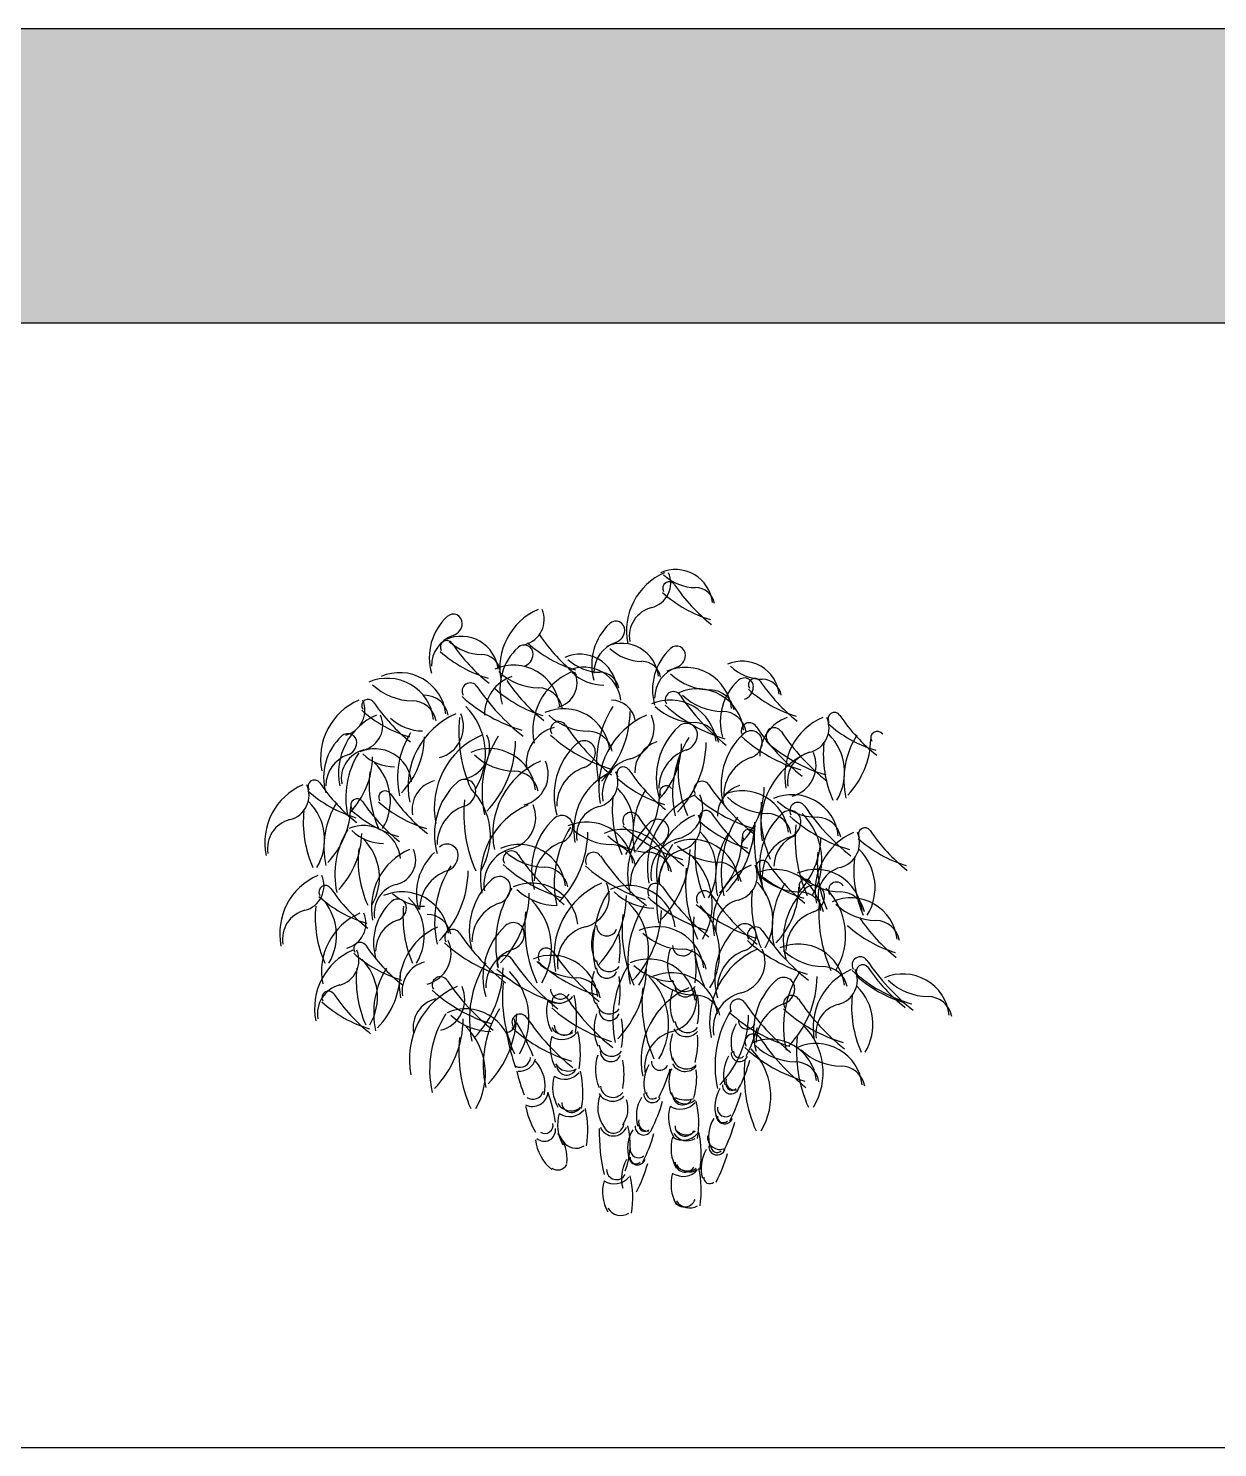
# Model space of a CAD drawing. Header units: millimetres. Extents: x 284148 to 331264, y 78716 to 101523.
# Drawn here: x 299432 to 303665, y 96471 to 101523 of the extents above; entities that cross this region are included whole.
import ezdxf

# ---------------------------------------------------------------- set-up
doc = ezdxf.new("R2010")
doc.units = ezdxf.units.MM
doc.layers.add('www.cad-blocks.net', color=7, linetype='Continuous')

# ---------------------------------------------------------------- blocks, each defined once
blk = doc.blocks.new('A$C1FC923AC')
for centre, radius, start, end in [((1510.8, 2080.7), 225.5, 113.4478, 191.4651), ((1352.7, 2251), 90.3, 284.2349, 23.917), ((1459.8, 2166.3), 132.4, 6.4858, 113.5896), ((1533.3, 2403), 168.6, 226.5965, 269.2158), ((1437.3, 2232.2), 23.1, 33.8751, 211.0267), ((1974.1, 2592.5), 623.4, 213.8751, 231.7071), ((1530.1, 2164.9), 69.6, 10.6264, 89.2158), ((1711.7, 2547.1), 444.8, 227.9752, 253.3475), ((783.8, 1984.4), 200.6, 132.7675, 195.8501), ((669.1, 2108.4), 31.7, 357.2328, 132.7675), ((1060.2, 1949.6), 225.5, 113.4478, 191.4651), ((902.1, 2119.9), 90.3, 284.2349, 23.917), ((1400.9, 2061.2), 105.6, 104.2349, 189.9139), ((653.5, 2109.1), 47.4, 288.9843, 357.2328), ((1362.1, 1959.5), 200.6, 132.7675, 195.8501), ((1247.4, 2083.5), 31.7, 357.2328, 132.7675), ((1231.8, 2084.3), 47.4, 288.9843, 357.2328), ((706.5, 1954.9), 115.7, 108.9843, 180.2486), ((646.1, 2023), 23.1, 33.8751, 211.0267), ((697, 1928.8), 132.4, 6.4858, 113.5896), ((770.5, 2165.5), 168.6, 226.5965, 269.2158), ((1182.9, 2383.4), 623.4, 213.8751, 231.7071), ((1035.7, 1874.5), 200.6, 132.7675, 195.8501), ((921, 1998.5), 31.7, 357.2328, 132.7675), ((1231.2, 2368.1), 444.8, 227.9752, 253.3475), ((1493.5, 2413.5), 623.4, 213.8751, 231.7071), ((1284.8, 1930.1), 115.7, 108.9843, 180.2486), ((1268.2, 1904), 132.4, 6.4858, 113.5896), ((1463.8, 1994.9), 31.7, 357.2328, 132.7675), ((920.5, 2338), 444.8, 227.9752, 253.3475), ((767.3, 1927.4), 69.6, 10.6264, 89.2158), ((905.4, 1999.2), 47.4, 288.9843, 357.2328), ((1119.2, 1865), 132.4, 6.4858, 113.5896), ((1192.7, 2101.7), 168.6, 226.5965, 269.2158), ((1341.7, 2140.7), 168.6, 226.5965, 269.2158), ((1338.5, 1902.6), 69.6, 10.6264, 89.2158), ((1578.5, 1870.9), 200.6, 132.7675, 195.8501), ((1448.2, 1995.7), 47.4, 288.9843, 357.2328), ((1697.5, 1840.2), 132.4, 6.4858, 113.5896), ((477.9, 1766.4), 165.5, 6.4858, 113.5896), ((883.4, 1792.8), 165.5, 6.4858, 113.5896), ((975.3, 2088.7), 210.7, 226.5965, 269.2158), ((1177.3, 1726.2), 225.5, 113.4478, 191.4651), ((1019.2, 1896.5), 90.3, 284.2349, 23.917), ((1133.4, 1818.9), 132.4, 6.4858, 113.5896), ((1206.9, 2055.6), 168.6, 226.5965, 269.2158), ((1189.5, 1863.6), 69.6, 10.6264, 89.2158), ((1501.2, 1841.4), 115.7, 108.9843, 180.2486), ((1495.1, 1785.1), 165.5, 6.4858, 113.5896), ((1587, 2080.9), 210.7, 226.5965, 269.2158), ((1771, 2076.9), 168.6, 226.5965, 269.2158), ((434.3, 1746.4), 165.5, 6.4858, 113.5896), ((526.1, 2042.2), 210.7, 226.5965, 269.2158), ((729.1, 1866.5), 28.9, 33.8751, 211.0267), ((1400.1, 2316.9), 779.2, 213.8751, 231.7071), ((924.4, 1781.3), 144.6, 108.9843, 180.2486), ((1115, 2205.6), 444.8, 227.9752, 253.3475), ((1377.4, 2251), 623.4, 213.8751, 231.7071), ((971.2, 1791), 86.9, 10.6264, 89.2158), ((1537.8, 1708.8), 165.5, 6.4858, 113.5896), ((1583, 1783.3), 86.9, 10.6264, 89.2158), ((1819.8, 1757.5), 200.6, 132.7675, 195.8501), ((1705.1, 1881.5), 31.7, 357.2328, 132.7675), ((1689.4, 1882.2), 47.4, 288.9843, 357.2328), ((2016.8, 2203.2), 444.8, 227.9752, 253.3475), ((1742.4, 1888.3), 23.1, 33.8751, 211.0267), ((2279.2, 2248.7), 623.4, 213.8751, 231.7071), ((1767.8, 1838.8), 69.6, 10.6264, 89.2158), ((422, 1627.2), 225.5, 113.4478, 191.4651), ((263.9, 1797.5), 90.3, 284.2349, 23.917), ((366.2, 1814.1), 23.1, 33.8751, 211.0267), ((903, 2174.5), 623.4, 213.8751, 231.7071), ((522.1, 1744.6), 86.9, 10.6264, 89.2158), ((565.7, 1764.6), 86.9, 10.6264, 89.2158), ((1072.1, 2260.1), 556, 227.9752, 253.3475), ((1230.9, 1746.9), 86.9, 10.6264, 89.2158), ((1440.2, 1668.9), 165.5, 6.4858, 113.5896), ((1452, 1835.5), 28.9, 33.8751, 211.0267), ((2123, 2285.9), 779.2, 213.8751, 231.7071), ((1629.7, 2004.7), 210.7, 226.5965, 269.2158), ((485.8, 1574.1), 225.5, 113.4478, 191.4651), ((640.6, 2129.1), 444.8, 227.9752, 253.3475), ((327.8, 1744.3), 90.3, 284.2349, 23.917), ((561.6, 1892.8), 168.6, 226.5965, 269.2158), ((789.9, 1526.5), 281.9, 113.4478, 191.4651), ((592.4, 1739.4), 112.8, 284.2349, 23.917), ((1187.8, 1720.9), 499.3, 174.142, 203.8171), ((544.6, 1642.9), 238.6, 328.7921, 45.0411), ((1061.5, 1638.1), 165.5, 6.4858, 113.5896), ((1153.4, 1933.9), 210.7, 226.5965, 269.2158), ((1550.5, 1613), 371.5, 147.6685, 192.508), ((1468.4, 1522.1), 281.9, 113.4478, 191.4651), ((930.4, 1800.3), 368.3, 316.2933, 359.0179), ((1270.9, 1734.9), 112.8, 284.2349, 23.917), ((1532.1, 1964.8), 210.7, 226.5965, 269.2158), ((1795, 2229.1), 556, 227.9752, 253.3475), ((1625.6, 1707), 86.9, 10.6264, 89.2158), ((1904.4, 1635.1), 144.6, 108.9843, 180.2486), ((2074, 1565.8), 225.5, 113.4478, 191.4651), ((1916, 1736.1), 90.3, 284.2349, 23.917), ((2025.4, 1766.9), 23.1, 33.8751, 211.0267), ((2562.2, 2127.2), 623.4, 213.8751, 231.7071), ((1060.6, 1608.4), 132, 104.2349, 189.9139), ((1044, 1729.1), 28.9, 33.8751, 211.0267), ((1715, 2179.6), 779.2, 213.8751, 231.7071), ((1149.3, 1636.3), 86.9, 10.6264, 89.2158), ((1641.9, 1556.7), 250.8, 132.7675, 195.8501), ((1498.5, 1711.7), 39.6, 357.2328, 132.7675), ((1528, 1667.2), 86.9, 10.6264, 89.2158), ((1722.5, 1724.7), 28.9, 33.8751, 211.0267), ((1729.1, 1685.1), 39.6, 357.2328, 132.7675), ((2393.5, 2175.1), 779.2, 213.8751, 231.7071), ((1811.2, 1707), 28.9, 33.8751, 211.0267), ((2482.2, 2157.4), 779.2, 213.8751, 231.7071), ((2299.8, 2081.8), 444.8, 227.9752, 253.3475), ((2178, 1699.5), 23.1, 33.8751, 211.0267), ((408.1, 1559.2), 200.6, 132.7675, 195.8501), ((293.5, 1683.2), 31.7, 357.2328, 132.7675), ((277.8, 1684), 47.4, 288.9843, 357.2328), ((767.9, 1558.2), 297.2, 147.6685, 192.508), ((271.8, 1708), 294.6, 316.2933, 359.0179), ((883.1, 1451.2), 281.9, 113.4478, 191.4651), ((685.5, 1664), 112.8, 284.2349, 23.917), ((1142.5, 1506.6), 371.5, 147.6685, 192.508), ((522.4, 1693.9), 368.3, 316.2933, 359.0179), ((1387, 2122.8), 556, 227.9752, 253.3475), ((1278.2, 1494.7), 250.8, 132.7675, 195.8501), ((1134.9, 1649.7), 39.6, 357.2328, 132.7675), ((1430.4, 1576.2), 115.7, 108.9843, 180.2486), ((1186.9, 1683.5), 294.6, 316.2933, 359.0179), ((1821, 1502.2), 371.5, 147.6685, 192.508), ((1200.9, 1689.5), 368.3, 316.2933, 359.0179), ((1478.9, 1712.6), 59.3, 288.9843, 357.2328), ((1872.5, 1530.1), 250.8, 132.7675, 195.8501), ((2065.5, 2118.3), 556, 227.9752, 253.3475), ((1709.5, 1686.1), 59.3, 288.9843, 357.2328), ((2154.2, 2100.6), 556, 227.9752, 253.3475), ((2385.2, 1639.7), 399.4, 174.142, 203.8171), ((1870.7, 1577.3), 190.9, 328.7921, 45.0411), ((2356.1, 1549.9), 297.2, 147.6685, 192.508), ((1860, 1699.7), 294.6, 316.2933, 359.0179), ((330.8, 1529.7), 115.7, 108.9843, 180.2486), ((375.9, 1554.5), 105.6, 104.2349, 189.9139), ((583.4, 1487.3), 297.2, 147.6685, 192.508), ((87.3, 1637.1), 294.6, 316.2933, 359.0179), ((388.7, 1528.5), 132.4, 6.4858, 113.5896), ((462.3, 1765.2), 168.6, 226.5965, 269.2158), ((797.2, 1496.1), 165.5, 6.4858, 113.5896), ((889.1, 1792), 210.7, 226.5965, 269.2158), ((1091.5, 1358.1), 281.9, 113.4478, 191.4651), ((893.9, 1571), 112.8, 284.2349, 23.917), ((1115.3, 1650.6), 59.3, 288.9843, 357.2328), ((1331.1, 1497.6), 132, 104.2349, 189.9139), ((1545.2, 1519.9), 144.6, 108.9843, 180.2486), ((1868.2, 1584.5), 399.4, 174.142, 203.8171), ((1775.8, 1493.3), 144.6, 108.9843, 180.2486), ((2045, 1389.1), 281.9, 113.4478, 191.4651), ((1964.1, 1546.2), 105.6, 104.2349, 189.9139), ((1847.4, 1602), 112.8, 284.2349, 23.917), ((768.6, 1538.1), 399.4, 174.142, 203.8171), ((254.1, 1475.7), 190.9, 328.7921, 45.0411), ((885, 1494.3), 86.9, 10.6264, 89.2158), ((1181.6, 1457.8), 144.6, 108.9843, 180.2486), ((1322.9, 1372.3), 225.5, 113.4478, 191.4651), ((1164.8, 1542.6), 90.3, 284.2349, 23.917), ((1274.3, 1573.4), 23.1, 33.8751, 211.0267), ((1811, 1933.8), 623.4, 213.8751, 231.7071), ((223.3, 1325.9), 225.5, 113.4478, 191.4651), ((65.2, 1496.2), 90.3, 284.2349, 23.917), ((174.7, 1527), 23.1, 33.8751, 211.0267), ((711.4, 1887.3), 623.4, 213.8751, 231.7071), ((627.8, 1444.6), 105.6, 104.2349, 189.9139), ((852.5, 1357.3), 250.8, 132.7675, 195.8501), ((709.1, 1512.3), 39.6, 357.2328, 132.7675), ((562.4, 1350.4), 238.6, 328.7921, 45.0411), ((1548.6, 1888.3), 444.8, 227.9752, 253.3475), ((1119.6, 1383.9), 190.9, 328.7921, 45.0411), ((1604.9, 1356.4), 297.2, 147.6685, 192.508), ((1426.8, 1506.1), 23.1, 33.8751, 211.0267), ((1554, 1516.4), 28.9, 33.8751, 211.0267), ((2225, 1966.9), 779.2, 213.8751, 231.7071), ((1724.7, 1421.4), 115.7, 108.9843, 180.2486), ((1481.2, 1528.8), 294.6, 316.2933, 359.0179), ((449, 1841.9), 444.8, 227.9752, 253.3475), ((20, 1337.5), 190.9, 328.7921, 45.0411), ((505.3, 1310), 297.2, 147.6685, 192.508), ((327.2, 1459.6), 23.1, 33.8751, 211.0267), ((864, 1820), 623.4, 213.8751, 231.7071), ((700.9, 1802.9), 444.8, 227.9752, 253.3475), ((426.6, 1488), 23.1, 33.8751, 211.0267), ((963.3, 1848.3), 623.4, 213.8751, 231.7071), ((1205.5, 1428.4), 499.3, 174.142, 203.8171), ((689.5, 1513.2), 59.3, 288.9843, 357.2328), ((1634.1, 1446.3), 399.4, 174.142, 203.8171), ((1108.9, 1506.3), 294.6, 316.2933, 359.0179), ((1641.4, 1238.5), 281.9, 113.4478, 191.4651), ((1443.8, 1451.3), 112.8, 284.2349, 23.917), ((1897, 1910.1), 556, 227.9752, 253.3475), ((1697.4, 1345.5), 165.5, 6.4858, 113.5896), ((1789.3, 1641.3), 210.7, 226.5965, 269.2158), ((2162.5, 1429.8), 399.4, 174.142, 203.8171), ((1874.8, 1332.2), 165.5, 6.4858, 113.5896), ((1966.7, 1628), 210.7, 226.5965, 269.2158), ((1895.5, 1441.1), 28.9, 33.8751, 211.0267), ((534.4, 1399.8), 399.4, 174.142, 203.8171), ((9.3, 1459.8), 294.6, 316.2933, 359.0179), ((601.6, 1774.6), 444.8, 227.9752, 253.3475), ((755.8, 1320.5), 144.6, 108.9843, 180.2486), ((1047.1, 1203), 281.9, 113.4478, 191.4651), ((849.6, 1415.9), 112.8, 284.2349, 23.917), ((1055, 1383.8), 39.6, 357.2328, 132.7675), ((1213, 1352.8), 105.6, 104.2349, 189.9139), ((1301.2, 1405.6), 28.9, 33.8751, 211.0267), ((1972.2, 1856.1), 779.2, 213.8751, 231.7071), ((1617.2, 1217.6), 225.5, 113.4478, 191.4651), ((1459.1, 1387.9), 90.3, 284.2349, 23.917), ((1568.5, 1418.7), 23.1, 33.8751, 211.0267), ((2105.3, 1779), 623.4, 213.8751, 231.7071), ((1993.9, 1218.6), 371.5, 147.6685, 192.508), ((2009.9, 1246.5), 250.8, 132.7675, 195.8501), ((1785.3, 1343.7), 86.9, 10.6264, 89.2158), ((1866.6, 1401.5), 39.6, 357.2328, 132.7675), ((2238.5, 1834.7), 556, 227.9752, 253.3475), ((1742, 1261.8), 238.6, 328.7921, 45.0411), ((2566.4, 1891.5), 779.2, 213.8751, 231.7071), ((1962.6, 1330.4), 86.9, 10.6264, 89.2158), ((113.4, 1306.4), 105.6, 104.2349, 189.9139), ((544.4, 1214.3), 297.2, 147.6685, 192.508), ((349.7, 1255.5), 132.4, 6.4858, 113.5896), ((423.2, 1492.2), 168.6, 226.5965, 269.2158), ((1198.4, 1228.8), 250.8, 132.7675, 195.8501), ((1399.7, 1183.2), 371.5, 147.6685, 192.508), ((779.6, 1370.5), 368.3, 316.2933, 359.0179), ((1035.4, 1384.7), 59.3, 288.9843, 357.2328), ((1143.1, 1234.7), 165.5, 6.4858, 113.5896), ((1235, 1530.5), 210.7, 226.5965, 269.2158), ((1271.7, 1208.1), 165.5, 6.4858, 113.5896), ((1644.2, 1799.3), 556, 227.9752, 253.3475), ((1539.9, 1215.5), 250.8, 132.7675, 195.8501), ((1396.5, 1370.5), 39.6, 357.2328, 132.7675), ((1376.9, 1371.4), 59.3, 288.9843, 357.2328), ((1842.9, 1733.6), 444.8, 227.9752, 253.3475), ((1413.8, 1229.1), 190.9, 328.7921, 45.0411), ((1373.9, 1405.9), 368.3, 316.2933, 359.0179), ((1721.1, 1351.3), 23.1, 33.8751, 211.0267), ((2238.8, 1339.8), 499.3, 174.142, 203.8171), ((1847, 1402.5), 59.3, 288.9843, 357.2328), ((2385.1, 1339.8), 499.3, 174.142, 203.8171), ((2133.8, 1356.8), 23.1, 33.8751, 211.0267), ((2670.6, 1717.1), 623.4, 213.8751, 231.7071), ((48.3, 1364.1), 294.6, 316.2933, 359.0179), ((215.1, 1202.7), 190.9, 328.7921, 45.0411), ((647, 1281.9), 39.6, 357.2328, 132.7675), ((903.6, 1154.9), 165.5, 6.4858, 113.5896), ((1101.8, 1191.9), 144.6, 108.9843, 180.2486), ((1363.6, 1503.9), 210.7, 226.5965, 269.2158), ((1230.9, 1232.9), 86.9, 10.6264, 89.2158), ((1443.2, 1178.7), 144.6, 108.9843, 180.2486), ((1504, 1214), 132, 104.2349, 189.9139), ((1763.3, 1121.1), 371.5, 147.6685, 192.508), ((1520.1, 1172.6), 165.5, 6.4858, 113.5896), ((1611.9, 1468.5), 210.7, 226.5965, 269.2158), ((1928.3, 1291.5), 399.4, 174.142, 203.8171), ((1899.2, 1201.7), 297.2, 147.6685, 192.508), ((1403.1, 1351.5), 294.6, 316.2933, 359.0179), ((1913.3, 1209.7), 144.6, 108.9843, 180.2486), ((1926, 1243.4), 115.7, 108.9843, 180.2486), ((1682.5, 1350.8), 294.6, 316.2933, 359.0179), ((2182.4, 1155.7), 225.5, 113.4478, 191.4651), ((2024.4, 1326), 90.3, 284.2349, 23.917), ((2408.2, 1671.7), 444.8, 227.9752, 253.3475), ((729.6, 1265.1), 399.4, 174.142, 203.8171), ((602.9, 1095.5), 225.5, 113.4478, 191.4651), ((444.9, 1265.8), 90.3, 284.2349, 23.917), ((738.1, 1144.5), 200.6, 132.7675, 195.8501), ((627.4, 1282.8), 59.3, 288.9843, 357.2328), ((909.8, 1178.6), 132, 104.2349, 189.9139), ((875.5, 1268.3), 28.9, 33.8751, 211.0267), ((995.5, 1450.8), 210.7, 226.5965, 269.2158), ((1546.5, 1718.7), 779.2, 213.8751, 231.7071), ((1168.2, 1263.8), 28.9, 33.8751, 211.0267), ((1839.2, 1714.3), 779.2, 213.8751, 231.7071), ((1359.5, 1206.3), 86.9, 10.6264, 89.2158), ((1507.3, 1198), 105.6, 104.2349, 189.9139), ((1143.3, 1308.4), 368.3, 316.2933, 359.0179), ((1351.8, 1106.7), 238.6, 328.7921, 45.0411), ((1769.9, 1240.7), 23.1, 33.8751, 211.0267), ((2363.8, 1251.8), 399.4, 174.142, 203.8171), ((2493.6, 1229.6), 399.4, 174.142, 203.8171), ((1979.1, 1167.2), 190.9, 328.7921, 45.0411), ((693.8, 1090), 144.6, 108.9843, 180.2486), ((974, 1045.8), 371.5, 147.6685, 192.508), ((353.9, 1233.1), 368.3, 316.2933, 359.0179), ((1218.5, 1661.9), 556, 227.9752, 253.3475), ((991.4, 1153.1), 86.9, 10.6264, 89.2158), ((1511.2, 1657.5), 556, 227.9752, 253.3475), ((1994.9, 1184.7), 499.3, 174.142, 203.8171), ((1818.5, 1039.6), 225.5, 113.4478, 191.4651), ((1607.9, 1170.9), 86.9, 10.6264, 89.2158), ((1660.4, 1209.9), 90.3, 284.2349, 23.917), ((1812.7, 1066.3), 165.5, 6.4858, 113.5896), ((2044.2, 1555.6), 444.8, 227.9752, 253.3475), ((2306.6, 1601), 623.4, 213.8751, 231.7071), ((1959.1, 1066.3), 165.5, 6.4858, 113.5896), ((2072.6, 1136.1), 105.6, 104.2349, 189.9139), ((276.5, 1003.3), 225.5, 113.4478, 191.4651), ((118.5, 1173.6), 90.3, 284.2349, 23.917), ((213.7, 1151.2), 23.1, 33.8751, 211.0267), ((750.5, 1511.6), 623.4, 213.8751, 231.7071), ((493, 1075.9), 105.6, 104.2349, 189.9139), ((976.6, 1011.7), 250.8, 132.7675, 195.8501), ((833.3, 1166.6), 39.6, 357.2328, 132.7675), ((1191.3, 966), 371.5, 147.6685, 192.508), ((813.7, 1167.6), 59.3, 288.9843, 357.2328), ((948, 1017.5), 165.5, 6.4858, 113.5896), ((1308.8, 923.9), 281.9, 113.4478, 191.4651), ((1111.2, 1136.7), 112.8, 284.2349, 23.917), ((1293.9, 1008.7), 165.5, 6.4858, 113.5896), ((1389.9, 1153), 28.9, 33.8751, 211.0267), ((2060.9, 1603.5), 779.2, 213.8751, 231.7071), ((1615.2, 1051.2), 190.9, 328.7921, 45.0411), ((1904.6, 1362.1), 210.7, 226.5965, 269.2158), ((2100.5, 1023.7), 297.2, 147.6685, 192.508), ((1604.5, 1173.6), 294.6, 316.2933, 359.0179), ((2094.2, 980.6), 250.8, 132.7675, 195.8501), ((1922.4, 1173.3), 23.1, 33.8751, 211.0267), ((2051, 1362.1), 210.7, 226.5965, 269.2158), ((1950.8, 1135.6), 39.6, 357.2328, 132.7675), ((1826.3, 995.9), 238.6, 328.7921, 45.0411), ((2033, 1157.5), 28.9, 33.8751, 211.0267), ((488.1, 1466.1), 444.8, 227.9752, 253.3475), ((62.5, 997.1), 190.9, 328.7921, 45.0411), ((585.5, 970.7), 200.6, 132.7675, 195.8501), ((486.8, 986.5), 165.5, 6.4858, 113.5896), ((470.8, 1094.7), 31.7, 357.2328, 132.7675), ((568.7, 1268.9), 168.6, 226.5965, 269.2158), ((374.7, 997.1), 190.9, 328.7921, 45.0411), ((880, 974.8), 144.6, 108.9843, 180.2486), ((571.2, 1153.3), 368.3, 316.2933, 359.0179), ((1039.9, 1313.4), 210.7, 226.5965, 269.2158), ((779.7, 951.6), 238.6, 328.7921, 45.0411), ((1537.2, 957.2), 371.5, 147.6685, 192.508), ((917.1, 1144.5), 368.3, 316.2933, 359.0179), ((1385.8, 1304.5), 210.7, 226.5965, 269.2158), ((1125.6, 942.7), 238.6, 328.7921, 45.0411), ((1732.9, 1546.7), 556, 227.9752, 253.3475), ((1562.9, 1126.5), 28.9, 33.8751, 211.0267), ((2233.8, 1576.9), 779.2, 213.8751, 231.7071), ((1708.6, 1020.1), 105.6, 104.2349, 189.9139), ((2129.7, 1113.6), 399.4, 174.142, 203.8171), ((1900.6, 1064.5), 86.9, 10.6264, 89.2158), ((1931.3, 1136.6), 59.3, 288.9843, 357.2328), ((2469.4, 1073.9), 499.3, 174.142, 203.8171), ((2083.7, 964.9), 165.5, 6.4858, 113.5896), ((2046.9, 1064.5), 86.9, 10.6264, 89.2158), ((166.6, 983.8), 105.6, 104.2349, 189.9139), ((577, 1059.5), 399.4, 174.142, 203.8171), ((425.5, 868.6), 225.5, 113.4478, 191.4651), ((267.5, 1038.9), 90.3, 284.2349, 23.917), ((455.2, 1095.5), 47.4, 288.9843, 357.2328), ((889.2, 1059.5), 399.4, 174.142, 203.8171), ((574.6, 984.7), 86.9, 10.6264, 89.2158), ((1422.8, 1029.6), 499.3, 174.142, 203.8171), ((1768.7, 1020.7), 499.3, 174.142, 203.8171), ((1661.3, 904), 371.5, 147.6685, 192.508), ((1041.3, 1091.3), 368.3, 316.2933, 359.0179), ((2021.5, 1011.9), 499.3, 174.142, 203.8171), ((1905.9, 1520.1), 556, 227.9752, 253.3475), ((1378.4, 933.9), 238.6, 328.7921, 45.0411), ((1997.6, 943.8), 144.6, 108.9843, 180.2486), ((2175.6, 1260.7), 210.7, 226.5965, 269.2158), ((508.2, 941.3), 115.7, 108.9843, 180.2486), ((702.2, 819), 225.5, 113.4478, 191.4651), ((667.1, 989.1), 28.9, 33.8751, 211.0267), ((1025.4, 847.7), 250.8, 132.7675, 195.8501), ((882.1, 1002.7), 39.6, 357.2328, 132.7675), ((1171.4, 899.4), 132, 104.2349, 189.9139), ((1317.5, 966.5), 156.4, 160.5731, 203.8357), ((1215.6, 1031.6), 36.7, 179.7328, 339.0441), ((1395.9, 862.4), 165.5, 6.4858, 113.5896), ((1850.3, 843.3), 250.8, 132.7675, 195.8501), ((1706.9, 998.3), 39.6, 357.2328, 132.7675), ((1744.7, 998), 28.9, 33.8751, 211.0267), ((2415.7, 1448.4), 779.2, 213.8751, 231.7071), ((2369.5, 1362.2), 444.8, 227.9752, 253.3475), ((2631.9, 1407.6), 623.4, 213.8751, 231.7071), ((2171.5, 963.1), 86.9, 10.6264, 89.2158), ((337.9, 949.1), 23.1, 33.8751, 211.0267), ((874.6, 1309.5), 623.4, 213.8751, 231.7071), ((548, 932.9), 112.8, 284.2349, 23.917), ((1010, 1382.8), 556, 227.9752, 253.3475), ((1338, 1439.5), 779.2, 213.8751, 231.7071), ((862.5, 1003.6), 59.3, 288.9843, 357.2328), ((973.1, 949.8), 290.1, 349.8827, 10.1173), ((1487.8, 1158.3), 210.7, 226.5965, 269.2158), ((1486.1, 960.7), 36.7, 179.7328, 339.0441), ((1687.3, 999.2), 59.3, 288.9843, 357.2328), ((2087.7, 1391.6), 556, 227.9752, 253.3475), ((1897, 800.4), 165.5, 6.4858, 113.5896), ((400.7, 737.4), 225.5, 113.4478, 191.4651), ((242.6, 907.7), 90.3, 284.2349, 23.917), ((612.2, 1264.1), 444.8, 227.9752, 253.3475), ((208, 777.3), 190.9, 328.7921, 45.0411), ((928.8, 810.9), 144.6, 108.9843, 180.2486), ((853.3, 896), 28.9, 33.8751, 211.0267), ((1524.3, 1346.5), 779.2, 213.8751, 231.7071), ((1018.9, 760.5), 165.5, 6.4858, 113.5896), ((999.7, 922.6), 28.9, 33.8751, 211.0267), ((1670.6, 1373.1), 779.2, 213.8751, 231.7071), ((1364.8, 747.2), 165.5, 6.4858, 113.5896), ((1588, 895.6), 156.4, 160.5731, 203.8357), ((1483.7, 860.7), 86.9, 10.6264, 89.2158), ((1243.6, 878.9), 290.1, 349.8827, 10.1173), ((1863.1, 689), 281.9, 113.4478, 191.4651), ((1753.7, 806.4), 144.6, 108.9843, 180.2486), ((1665.6, 901.9), 112.8, 284.2349, 23.917), ((1988.9, 1096.3), 210.7, 226.5965, 269.2158), ((2117.2, 891.6), 28.9, 33.8751, 211.0267), ((722.5, 839.7), 399.4, 174.142, 203.8171), ((682.7, 721.5), 297.2, 147.6685, 192.508), ((186.7, 871.4), 294.6, 316.2933, 359.0179), ((592.3, 799.4), 105.6, 104.2349, 189.9139), ((1098.1, 700.2), 371.5, 147.6685, 192.508), ((478.1, 887.4), 368.3, 316.2933, 359.0179), ((1196.3, 1289.7), 556, 227.9752, 253.3475), ((699.9, 699), 238.6, 328.7921, 45.0411), ((1110.8, 1056.4), 210.7, 226.5965, 269.2158), ((1342.6, 1316.3), 556, 227.9752, 253.3475), ((1317.5, 815.8), 156.4, 160.5731, 203.8357), ((1223.2, 912.4), 44.5, 185.9752, 322.9996), ((1215.6, 881), 36.7, 179.7328, 339.0441), ((1608.1, 695.7), 371.5, 147.6685, 192.508), ((988.1, 883), 368.3, 316.2933, 359.0179), ((1456.7, 1043.1), 210.7, 226.5965, 269.2158), ((1444.7, 698.5), 165.5, 6.4858, 113.5896), ((2215.7, 669.1), 371.5, 147.6685, 192.508), ((2174.7, 668.2), 225.5, 113.4478, 191.4651), ((1984.8, 798.6), 86.9, 10.6264, 89.2158), ((2016.7, 838.5), 90.3, 284.2349, 23.917), ((2460.2, 1285.3), 556, 227.9752, 253.3475), ((2126.1, 869.3), 23.1, 33.8751, 211.0267), ((2788.2, 1342), 779.2, 213.8751, 231.7071), ((2662.9, 1229.6), 623.4, 213.8751, 231.7071), ((2269.5, 694.1), 165.5, 6.4858, 113.5896), ((290.8, 717.9), 105.6, 104.2349, 189.9139), ((794.4, 556.1), 281.9, 113.4478, 191.4651), ((622.7, 820.7), 28.9, 33.8751, 211.0267), ((596.8, 768.9), 112.8, 284.2349, 23.917), ((1293.7, 1271.1), 779.2, 213.8751, 231.7071), ((1343, 777), 499.3, 174.142, 203.8171), ((1106.7, 758.7), 86.9, 10.6264, 89.2158), ((973.1, 799.2), 290.1, 349.8827, 10.1173), ((1619.2, 551.6), 281.9, 113.4478, 191.4651), ((1839.7, 759.3), 499.3, 174.142, 203.8171), ((1196.6, 681.3), 238.6, 328.7921, 45.0411), ((1536.5, 994.3), 210.7, 226.5965, 269.2158), ((1493.7, 841.5), 44.5, 185.9752, 322.9996), ((1421.7, 764.5), 112.8, 284.2349, 23.917), ((1495, 814.5), 36.7, 179.7328, 339.0441), ((1987.8, 652.7), 250.8, 132.7675, 195.8501), ((1844.4, 807.7), 39.6, 357.2328, 132.7675), ((1595.6, 856.4), 368.3, 316.2933, 359.0179), ((2400.5, 1184.2), 444.8, 227.9752, 253.3475), ((1971.4, 679.7), 190.9, 328.7921, 45.0411), ((2361.4, 989.9), 210.7, 226.5965, 269.2158), ((498.7, 1090.4), 444.8, 227.9752, 253.3475), ((224.3, 775.4), 23.1, 33.8751, 211.0267), ((761.1, 1135.8), 623.4, 213.8751, 231.7071), ((631.4, 668.3), 105.6, 104.2349, 189.9139), ((965.7, 1214.4), 556, 227.9752, 253.3475), ((1144, 726.3), 143.7, 163.9977, 209.6984), ((1042.8, 822.8), 67.8, 237.0837, 319.9648), ((1050.4, 805.6), 35.6, 179.7406, 330.4189), ((1048.4, 758.7), 28.9, 33.8751, 211.0267), ((1719.4, 1209.1), 779.2, 213.8751, 231.7071), ((763, 705.9), 344.9, 350.7934, 13.0278), ((1596.9, 749.4), 156.4, 160.5731, 203.8357), ((1532.5, 696.7), 86.9, 10.6264, 89.2158), ((1252.5, 732.7), 290.1, 349.8827, 10.1173), ((1725.8, 664.6), 132, 104.2349, 189.9139), ((1682.6, 740.9), 28.9, 33.8751, 211.0267), ((1824.8, 808.7), 59.3, 288.9843, 357.2328), ((1873.3, 754.2), 28.9, 33.8751, 211.0267), ((2544.3, 1204.7), 779.2, 213.8751, 231.7071), ((2485.9, 742.1), 399.4, 174.142, 203.8171), ((2357.3, 692.3), 86.9, 10.6264, 89.2158), ((956.2, 518.5), 371.5, 147.6685, 192.508), ((712.9, 570), 165.5, 6.4858, 113.5896), ((804.8, 865.8), 210.7, 226.5965, 269.2158), ((1146.9, 536.2), 371.5, 147.6685, 192.508), ((526.8, 723.5), 368.3, 316.2933, 359.0179), ((906.5, 687.8), 28.9, 33.8751, 211.0267), ((1391.4, 1152.3), 556, 227.9752, 253.3475), ((1326.4, 665.2), 156.4, 160.5731, 203.8357), ((1223.2, 761.7), 44.5, 185.9752, 322.9996), ((1224.4, 730.3), 36.7, 179.7328, 339.0441), ((1971.8, 531.8), 371.5, 147.6685, 192.508), ((1351.7, 719.1), 368.3, 316.2933, 359.0179), ((2025.6, 1134.6), 556, 227.9752, 253.3475), ((2353.6, 1191.4), 779.2, 213.8751, 231.7071), ((1891.1, 615.9), 144.6, 108.9843, 180.2486), ((2216.3, 1147.9), 556, 227.9752, 253.3475), ((2064.8, 648.7), 105.6, 104.2349, 189.9139), ((336.2, 705.8), 368.3, 316.2933, 359.0179), ((544.6, 504), 238.6, 328.7921, 45.0411), ((853.1, 685.9), 35.8, 280.4558, 22.2855), ((1249.5, 1081.4), 556, 227.9752, 253.3475), ((254.2, 303.6), 746.3, 20.6227, 30.8322), ((1577.5, 1138.2), 779.2, 213.8751, 231.7071), ((1065.8, 697.3), 54.8, 211.7954, 301.7435), ((1063.7, 677.1), 35.6, 179.7406, 330.4189), ((982, 648.5), 290.1, 349.8827, 10.1173), ((1498.9, 687.1), 50.6, 207.1784, 320.813), ((1502.5, 695.2), 44.5, 185.9752, 322.9996), ((1787.7, 615.3), 130.4, 149.3483, 195.7775), ((1714.3, 692.9), 30, 176.0267, 338.0036), ((1247.2, 806.9), 522.5, 332.6019, 344.6266), ((1746.5, 508.5), 238.6, 328.7921, 45.0411), ((1187.8, 582), 499.3, 174.142, 203.8171), ((1676.6, 800.2), 832.3, 190.9689, 199.1905), ((1157.3, 597.8), 143.7, 163.9977, 209.6984), ((1056.1, 694.3), 67.8, 237.0837, 319.9648), ((776.3, 577.4), 344.9, 350.7934, 13.0278), ((1232, 611), 44.5, 185.9752, 322.9996), ((1481.9, 527.2), 132, 104.2349, 189.9139), ((1566.7, 599.7), 126.2, 158.3688, 201.6312), ((1290.1, 615.3), 249.4, 343.483, 6.1201), ((1735.8, 616.9), 28.9, 33.8751, 211.0267), ((1797.2, 461.9), 165.5, 6.4858, 113.5896), ((2406.8, 1067.3), 779.2, 213.8751, 231.7071), ((2389.6, 586.5), 499.3, 174.142, 203.8171), ((1959.8, 446.4), 165.5, 6.4858, 113.5896), ((906.2, 565.6), 37.9, 245.7958, 354.678), ((903.3, 573.7), 60.5, 266.4334, 344.5996), ((1330.8, 518.9), 156.4, 160.5731, 203.8357), ((1228.9, 584.1), 36.7, 179.7328, 339.0441), ((1498.7, 571.5), 50.2, 190.8227, 314.1518), ((1761.1, 500), 130.4, 149.3483, 195.7775), ((1687.7, 577.7), 30, 176.0267, 338.0036), ((1687.6, 581.7), 21.1, 173.135, 313.7707), ((2078.8, 1010.5), 556, 227.9752, 253.3475), ((1560.2, 424.3), 238.6, 328.7921, 45.0411), ((1889, 757.8), 210.7, 226.5965, 269.2158), ((2051.7, 742.3), 210.7, 226.5965, 269.2158), ((1361.8, 614.5), 477.6, 192.2339, 202.8429), ((862.7, 459.3), 133.3, 346.931, 42.1597), ((1064.9, 552.5), 67.8, 237.0837, 319.9648), ((1079.1, 568.8), 54.8, 211.7954, 301.7435), ((1072.6, 535.3), 35.6, 179.7406, 330.4189), ((785.2, 435.6), 344.9, 350.7934, 13.0278), ((986.4, 502.3), 290.1, 349.8827, 10.1173), ((1477.3, 469), 130.4, 149.3483, 195.7775), ((1403.9, 546.7), 30, 176.0267, 338.0036), ((936.7, 660.7), 522.5, 332.6019, 344.6266), ((1562.3, 475.7), 126.2, 158.3688, 201.6312), ((1494.4, 563), 50.6, 207.1784, 320.813), ((1285.7, 491.2), 249.4, 343.483, 6.1201), ((1220.6, 691.7), 522.5, 332.6019, 344.6266), ((2203.3, 502.3), 499.3, 174.142, 203.8171), ((1885, 460.1), 86.9, 10.6264, 89.2158), ((2047.6, 444.7), 86.9, 10.6264, 89.2158), ((1166.2, 456), 143.7, 163.9977, 209.6984), ((1236.5, 464.8), 44.5, 185.9752, 322.9996), ((1656.7, 462.5), 30, 176.0267, 338.0036), ((1670.2, 477.8), 31.4, 163.5277, 279.7837), ((1661, 466.5), 21.1, 173.135, 313.7707), ((950.7, 443.5), 55.5, 243.7425, 354.3289), ((952.3, 449.9), 36.7, 233.7306, 348.3146), ((573.5, 273.3), 462.8, 7.2441, 20.8495), ((1302.2, 383.5), 119.1, 157.4495, 215.7247), ((1235.4, 462.4), 55.7, 211.1994, 317.3883), ((1193.7, 379.9), 96.9, 323.9305, 18.9948), ((1450.7, 353.8), 130.4, 149.3483, 195.7775), ((1377.3, 431.5), 30, 176.0267, 338.0036), ((1377.2, 435.5), 21.1, 173.135, 313.7707), ((910.1, 545.5), 522.5, 332.6019, 344.6266), ((1494.3, 447.4), 50.2, 190.8227, 314.1518), ((1485, 429), 35.6, 179.7406, 330.4189), ((1496.7, 496.2), 85.1, 243.1359, 289.242), ((1197.6, 329.2), 344.9, 350.7934, 13.0278), ((1730.1, 384.8), 130.4, 149.3483, 195.7775), ((1189.5, 576.5), 522.5, 332.6019, 344.6266), ((1222.9, 449.1), 302.7, 191.4016, 210.3369), ((1183.9, 323.1), 143.7, 163.9977, 209.6984), ((1088, 427), 54.8, 211.7954, 301.7435), ((1082.7, 419.5), 67.8, 237.0837, 319.9648), ((1090.3, 402.4), 35.6, 179.7406, 330.4189), ((802.9, 302.6), 344.9, 350.7934, 13.0278), ((1578.6, 349.7), 143.7, 163.9977, 209.6984), ((1477.4, 446.1), 67.8, 237.0837, 319.9648), ((1634.5, 356.2), 30, 176.0267, 338.0036), ((1638.7, 381.2), 29.9, 173.0487, 309.7679), ((1630, 351.3), 21.1, 173.135, 313.7707), ((992.7, 304.1), 40.2, 228.4063, 7.7015), ((994.8, 321.2), 29.4, 238.1859, 11.7562), ((1921.3, 305.9), 733.5, 179.7204, 192.6295), ((1238.8, 333.3), 50.4, 202.578, 337.422), ((1239.1, 330.4), 37.4, 206.0824, 1.9689), ((1052.1, 251.6), 246.8, 337.9342, 15.7011), ((1419.7, 238.6), 130.4, 149.3483, 195.7775), ((1346.2, 316.3), 30, 176.0267, 338.0036), ((1359.8, 331.6), 31.4, 163.5277, 279.7837), ((1350.6, 320.3), 21.1, 173.135, 313.7707), ((1493.9, 318.2), 35.6, 179.7406, 330.4189), ((1497.1, 332.3), 45.1, 210.3539, 315.4071), ((1707.9, 278.5), 130.4, 149.3483, 195.7775), ((1167.3, 470.2), 522.5, 332.6019, 344.6266), ((1120.7, 287.1), 160.1, 186.2656, 230.6576), ((938.8, 204.1), 134.9, 352.0312, 40.5133), ((1105.7, 294.1), 54.8, 211.7954, 301.7435), ((879.1, 430.3), 522.5, 332.6019, 344.6266), ((1587.5, 238.9), 143.7, 163.9977, 209.6984), ((1486.2, 335.4), 67.8, 237.0837, 319.9648), ((1500.4, 320.6), 54.8, 211.7954, 301.7435), ((1206.5, 218.4), 344.9, 350.7934, 13.0278), ((1617.9, 279.4), 44.5, 175.4669, 293.5), ((1324.1, 209.9), 30, 176.0267, 338.0036), ((1328.3, 235), 29.9, 173.0487, 309.7679), ((1319.5, 205.1), 21.1, 173.135, 313.7707), ((1681.3, 167.7), 130.4, 149.3483, 195.7775), ((1607.9, 245.4), 30, 176.0267, 338.0036), ((1607.8, 244.9), 21.1, 173.135, 313.7707), ((1140.7, 359.4), 522.5, 332.6019, 344.6266), ((1039.6, 199.4), 37.6, 237.2638, 330.7876), ((1249.9, 163.1), 35.6, 179.7406, 330.4189), ((1397.5, 132.2), 130.4, 149.3483, 195.7775), ((856.9, 323.9), 522.5, 332.6019, 344.6266), ((1486.2, 206.8), 67.8, 237.0837, 319.9648), ((1503.4, 213.5), 54.9, 205.4908, 303.4841), ((1493.9, 189.7), 35.6, 179.7406, 330.4189), ((1509.3, 209.9), 54.8, 211.7954, 301.7435), ((1206.5, 89.9), 344.9, 350.7934, 13.0278), ((1343.6, 83.8), 143.7, 163.9977, 209.6984), ((1242.3, 180.3), 67.8, 237.0837, 319.9648), ((962.6, 63.4), 344.9, 350.7934, 13.0278), ((1587.5, 110.4), 143.7, 163.9977, 209.6984), ((1581.2, 134.2), 21.1, 173.135, 313.7707), ((1491.5, 70.2), 40, 199.4821, 340.5179), ((1509.3, 81.3), 54.8, 211.7954, 301.7435), ((1265.4, 54.8), 54.8, 211.7954, 301.7435)]:
    blk.add_arc(centre, radius, start, end)
blk = doc.blocks.new('FORMAT')
at = {"true_color": 0x546d8e}
h = blk.add_hatch(color=155, dxfattribs=at)
h.set_gradient(color1=(68, 68, 68), color2=(84, 109, 142), tint=1)
h.paths.add_polyline_path([(287877.4, 101522.6), (287877.4, 100474.7), (331264, 100474.7), (331264, 101522.6)])
at = {"color": 155, "true_color": 0x546d8e}
for p, q in [((287877.4, 101522.6), (331264, 101522.6)), ((287877.4, 100474.7), (331264, 100474.7)), ((287877.4, 100474.7), (331264, 100474.7)), ((287877.4, 96471.4), (331264, 96471.4))]:
    blk.add_line(p, q, dxfattribs=at)

msp = doc.modelspace()

# ---------------------------------------------------------------- block references
msp.add_blockref('A$C1FC923AC', (300275.7, 97297.7))
at = {"layer": 'www.cad-blocks.net'}
msp.add_blockref('FORMAT', (0, 0), dxfattribs=at)

doc.saveas('drawing.dxf')
